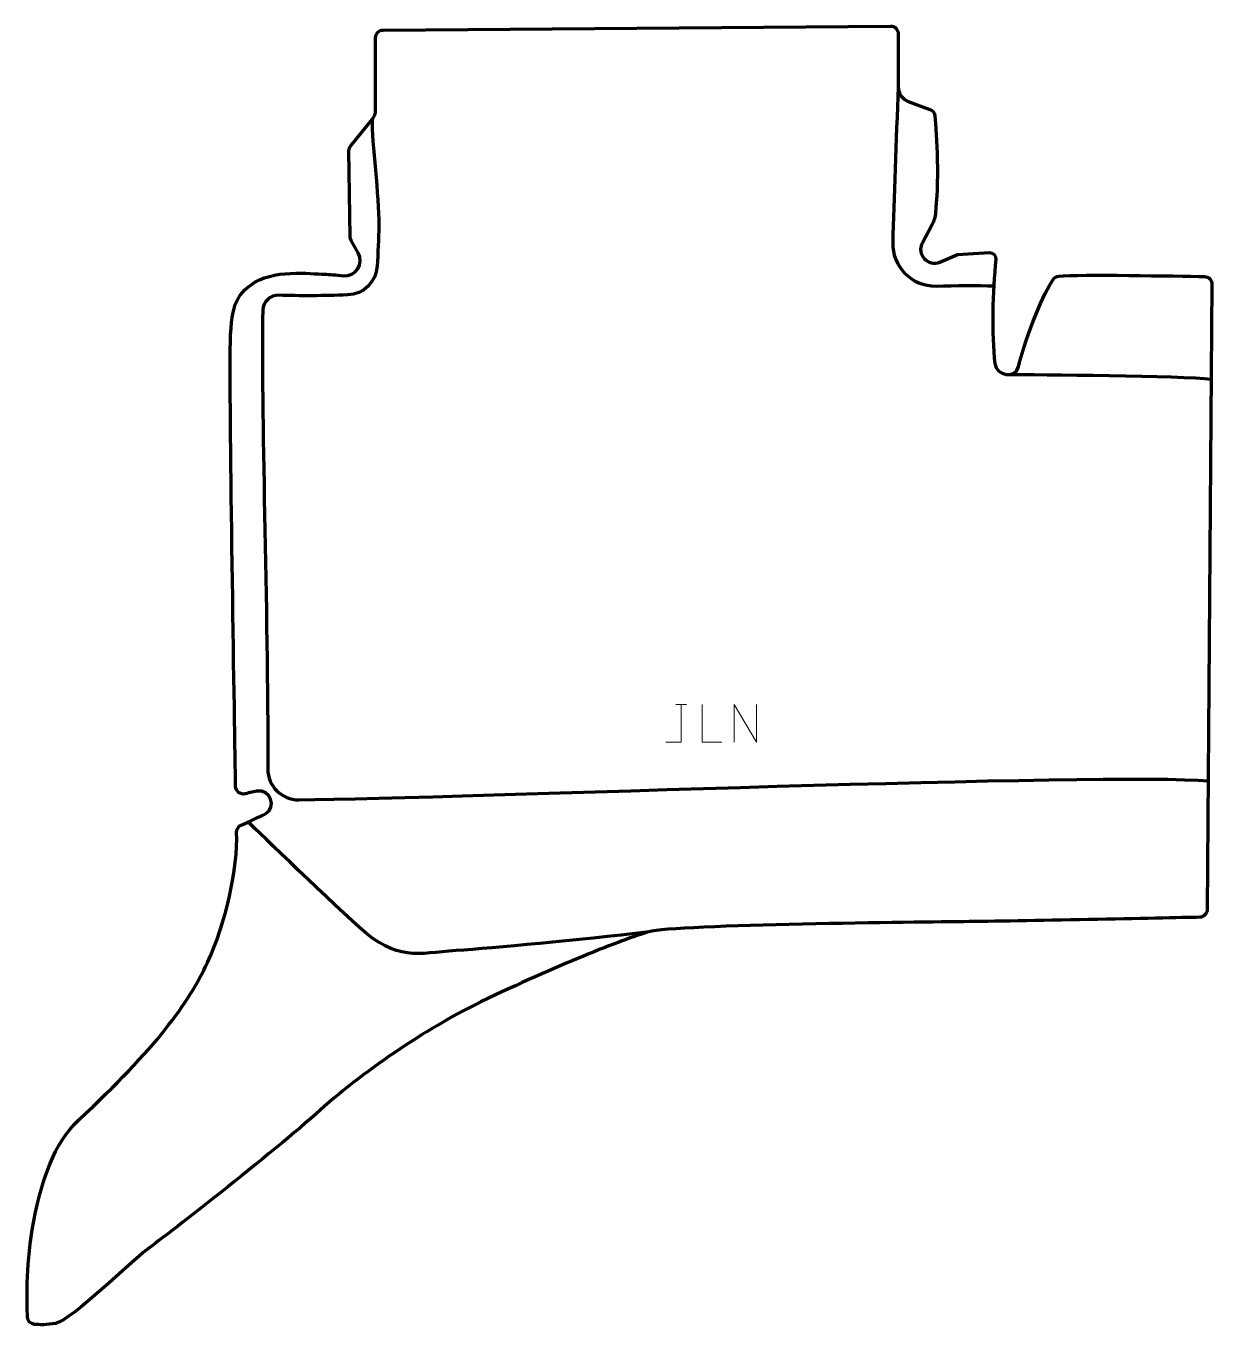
# Model space of a CAD drawing. Header units: millimetres. Extents: x -391 to 391, y -429 to 428.
import ezdxf

# ---------------------------------------------------------------- set-up
doc = ezdxf.new("R2010")
doc.units = ezdxf.units.MM
doc.header["$MEASUREMENT"] = 0
for name, color, linetype in [('layer 1', 7, 'Continuous'), ('layer 2', 7, 'Continuous'), ('layer 3', 7, 'Continuous')]:
    doc.layers.add(name, color=color, linetype=linetype)

msp = doc.modelspace()

# ---------------------------------------------------------------- linework, layer by layer
at = {"layer": 'layer 1', "color": 250, "lineweight": 9}
for points, knots in [([(30.6415, -44.1728), (30.6415, -44.1728), (40.6635, -44.1728), (40.6635, -44.1728), (40.6635, -44.1728), (40.6635, -44.1728), (40.6635, -19.2192), (40.6635, -19.2192)], [0, 0, 0, 0, 0.33333333, 0.33333333, 0.33333333, 0.33333333, 1, 1, 1, 1]), ([(67.5262, -44.1729), (67.5262, -44.1729), (54.5771, -44.1729), (54.5771, -44.1729), (54.5771, -44.1729), (54.5771, -44.1729), (54.5771, -19.2193), (54.5771, -19.2193)], [0, 0, 0, 0, 0.33333333, 0.33333333, 0.33333333, 0.33333333, 1, 1, 1, 1]), ([(75.647, -44.1691), (75.647, -44.1691), (75.647, -19.2156), (75.647, -19.2156), (75.647, -19.2156), (75.647, -19.2156), (90.3018, -44.1691), (90.3018, -44.1691), (90.3018, -44.1691), (90.3018, -44.1691), (90.3018, -19.2156), (90.3018, -19.2156)], [0, 0, 0, 0, 0.25, 0.25, 0.25, 0.25, 0.5, 0.5, 0.5, 0.5, 1, 1, 1, 1])]:
    msp.add_open_spline(points, degree=3, knots=knots, dxfattribs=at)
msp.add_open_spline([(37.0794, -19.2192), (37.0794, -19.2192), (44.2476, -19.2192), (44.2476, -19.2192)], degree=3, dxfattribs=at)
at = {"layer": 'layer 2', "color": 230, "lineweight": 200}
msp.add_open_spline([(387.5283, -154.5192), (387.5283, -154.5192), (390.6851, 257.9446), (390.6851, 257.9446), (390.6851, 257.9446), (390.7065, 260.7301), (388.494, 263.0148), (385.7172, 263.0703), (385.7172, 263.0703), (367.2455, 263.438), (303.2796, 264.6008), (289.5992, 263.3429), (289.5992, 263.3429), (288.1042, 263.2057), (286.7476, 262.4097), (285.9003, 261.1672), (285.9003, 261.1672), (280.2482, 252.8772), (268.6847, 226.0481), (263.1429, 203.7228), (263.1429, 203.7228), (261.1001, 195.4936), (248.4584, 197.3563), (247.5293, 205.7856), (247.5293, 205.7856), (245.3783, 225.2983), (245.7347, 253.3234), (248.2179, 274.3194), (248.2179, 274.3194), (248.5168, 276.8481), (246.4723, 279.0339), (243.9385, 278.8755), (243.9385, 278.8755), (243.9385, 278.8755), (222.8934, 277.5614), (222.8934, 277.5614), (222.8934, 277.5614), (222.8934, 277.5614), (211.337, 272.6079), (211.337, 272.6079), (211.337, 272.6079), (203.404, 269.2073), (195.6285, 277.7226), (199.7009, 285.3511), (199.7009, 285.3511), (199.7009, 285.3511), (206.0795, 297.2997), (206.0795, 297.2997), (206.0795, 297.2997), (207.3947, 299.7635), (208.1889, 302.4698), (208.4148, 305.2553), (208.4148, 305.2553), (208.9942, 312.4027), (209.9968, 327.2019), (209.556, 339.5876), (209.556, 339.5876), (209.1173, 351.9034), (208.3622, 363.473), (207.978, 368.9322), (207.978, 368.9322), (207.8376, 370.9295), (206.5422, 372.6553), (204.6684, 373.3461), (204.6684, 373.3461), (204.6684, 373.3461), (190.4344, 378.594), (190.4344, 378.594), (190.4344, 378.594), (186.4429, 380.0656), (183.7904, 383.8787), (183.7904, 388.1444), (183.7904, 388.1444), (183.7904, 388.1444), (183.7904, 423.2423), (183.7904, 423.2423), (183.7904, 423.2423), (183.7904, 426.0679), (181.4948, 428.352), (178.6779, 428.3298), (178.6779, 428.3298), (178.6779, 428.3298), (-155.8312, 425.6736), (-155.8312, 425.6736), (-155.8312, 425.6736), (-158.6167, 425.6518), (-160.8632, 423.3806), (-160.8632, 420.5866), (-160.8632, 420.5866), (-160.8632, 420.5866), (-160.8632, 373.0124), (-160.8632, 373.0124), (-160.8632, 373.0124), (-160.8632, 370.6659), (-161.6713, 368.3922), (-163.1512, 366.5754), (-163.1512, 366.5754), (-163.1512, 366.5754), (-177.2728, 349.2358), (-177.2728, 349.2358), (-177.2728, 349.2358), (-178.0294, 348.3067), (-178.4344, 347.1389), (-178.4161, 345.9394), (-178.4161, 345.9394), (-178.4161, 345.9394), (-177.555, 289.2757), (-177.555, 289.2757), (-177.555, 289.2757), (-177.5417, 288.417), (-177.3125, 287.5759), (-176.8879, 286.8301), (-176.8879, 286.8301), (-176.8879, 286.8301), (-172.3271, 278.8193), (-172.3271, 278.8193), (-172.3271, 278.8193), (-168.2351, 271.6322), (-173.9546, 262.8215), (-182.1647, 263.6515), (-182.1647, 263.6515), (-186.9478, 264.1349), (-191.5329, 264.5209), (-194.5099, 264.5886), (-194.5099, 264.5886), (-203.4014, 264.7913), (-229.1292, 268.3408), (-243.212, 257.4941), (-243.212, 257.4941), (-254.5288, 248.778), (-256.641, 241.058), (-256.7517, 209.2317), (-256.7517, 209.2317), (-256.9336, 156.8393), (-253.7536, -35.6571), (-253.1212, -73.2919), (-253.1212, -73.2919), (-253.0664, -76.5558), (-250.0067, -78.9218), (-246.8457, -78.1462), (-246.8457, -78.1462), (-243.8304, -77.4064), (-240.4853, -76.6177), (-238.7565, -76.3162), (-238.7565, -76.3162), (-230.392, -74.8578), (-225.9216, -86.9766), (-233.3179, -91.1579), (-233.3179, -91.1579), (-236.5891, -93.0073), (-244.839, -96.71), (-249.4549, -98.7478), (-249.4549, -98.7478), (-251.3717, -99.5939), (-252.5684, -101.5325), (-252.4746, -103.6308), (-252.4746, -103.6308), (-251.4394, -126.7449), (-259.7906, -164.0143), (-271.7058, -189.4593), (-271.7058, -189.4593), (-284.2349, -216.2161), (-305.6987, -246.1306), (-356.5807, -293.2418), (-356.5807, -293.2418), (-372.3433, -307.8364), (-382.0434, -333.7821), (-387.2973, -365.8084), (-387.2973, -365.8084), (-391.3798, -390.6914), (-390.8265, -414.1059), (-390.3764, -423.3137), (-390.3764, -423.3137), (-390.2532, -425.8348), (-388.3011, -427.8729), (-385.7963, -428.1171), (-385.7963, -428.1171), (-382.535, -428.4346), (-377.6556, -428.5318), (-371.9391, -427.4293), (-371.9391, -427.4293), (-361.4308, -425.4023), (-321.0141, -385.6731), (-312.1225, -379.1866), (-312.1225, -379.1866), (-303.2309, -372.7002), (-227.6517, -314.3228), (-197.3391, -286.7558), (-197.3391, -286.7558), (-167.0267, -259.188), (-122.2508, -230.2234), (-91.4474, -215.4033), (-91.4474, -215.4033), (-41.7349, -191.4863), (2.3194, -174.0544), (19.2943, -169.1897), (19.2943, -169.1897), (36.269, -164.3246), (203.592, -162.7456), (227.0358, -162.5045), (227.0358, -162.5045), (262.0393, -162.1443), (359.5334, -160.0637), (382.5676, -159.5665), (382.5676, -159.5665), (385.3108, -159.5076), (387.5068, -157.2714), (387.5283, -154.5192)], degree=3, knots=[0, 0, 0, 0, 0.01886792, 0.01886792, 0.01886792, 0.01886792, 0.03773585, 0.03773585, 0.03773585, 0.03773585, 0.05660377, 0.05660377, 0.05660377, 0.05660377, 0.0754717, 0.0754717, 0.0754717, 0.0754717, 0.09433962, 0.09433962, 0.09433962, 0.09433962, 0.11320755, 0.11320755, 0.11320755, 0.11320755, 0.13207547, 0.13207547, 0.13207547, 0.13207547, 0.1509434, 0.1509434, 0.1509434, 0.1509434, 0.16981132, 0.16981132, 0.16981132, 0.16981132, 0.18867925, 0.18867925, 0.18867925, 0.18867925, 0.20754717, 0.20754717, 0.20754717, 0.20754717, 0.22641509, 0.22641509, 0.22641509, 0.22641509, 0.24528302, 0.24528302, 0.24528302, 0.24528302, 0.26415094, 0.26415094, 0.26415094, 0.26415094, 0.28301887, 0.28301887, 0.28301887, 0.28301887, 0.30188679, 0.30188679, 0.30188679, 0.30188679, 0.32075472, 0.32075472, 0.32075472, 0.32075472, 0.33962264, 0.33962264, 0.33962264, 0.33962264, 0.35849057, 0.35849057, 0.35849057, 0.35849057, 0.37735849, 0.37735849, 0.37735849, 0.37735849, 0.39622642, 0.39622642, 0.39622642, 0.39622642, 0.41509434, 0.41509434, 0.41509434, 0.41509434, 0.43396226, 0.43396226, 0.43396226, 0.43396226, 0.45283019, 0.45283019, 0.45283019, 0.45283019, 0.47169811, 0.47169811, 0.47169811, 0.47169811, 0.49056604, 0.49056604, 0.49056604, 0.49056604, 0.50943396, 0.50943396, 0.50943396, 0.50943396, 0.52830189, 0.52830189, 0.52830189, 0.52830189, 0.54716981, 0.54716981, 0.54716981, 0.54716981, 0.56603774, 0.56603774, 0.56603774, 0.56603774, 0.58490566, 0.58490566, 0.58490566, 0.58490566, 0.60377358, 0.60377358, 0.60377358, 0.60377358, 0.62264151, 0.62264151, 0.62264151, 0.62264151, 0.64150943, 0.64150943, 0.64150943, 0.64150943, 0.66037736, 0.66037736, 0.66037736, 0.66037736, 0.67924528, 0.67924528, 0.67924528, 0.67924528, 0.69811321, 0.69811321, 0.69811321, 0.69811321, 0.71698113, 0.71698113, 0.71698113, 0.71698113, 0.73584906, 0.73584906, 0.73584906, 0.73584906, 0.75471698, 0.75471698, 0.75471698, 0.75471698, 0.77358491, 0.77358491, 0.77358491, 0.77358491, 0.79245283, 0.79245283, 0.79245283, 0.79245283, 0.81132075, 0.81132075, 0.81132075, 0.81132075, 0.83018868, 0.83018868, 0.83018868, 0.83018868, 0.8490566, 0.8490566, 0.8490566, 0.8490566, 0.86792453, 0.86792453, 0.86792453, 0.86792453, 0.88679245, 0.88679245, 0.88679245, 0.88679245, 0.90566038, 0.90566038, 0.90566038, 0.90566038, 0.9245283, 0.9245283, 0.9245283, 0.9245283, 0.94339623, 0.94339623, 0.94339623, 0.94339623, 0.96226415, 0.96226415, 0.96226415, 0.96226415, 1, 1, 1, 1], dxfattribs=at)
at = {"layer": 'layer 3', "color": 142, "lineweight": 200}
for points, knots in [([(183.7903, 388.1443), (182.3326, 353.6576), (180.9845, 312.8384), (180.1408, 285.7594), (180.1408, 285.7594), (179.6392, 269.6628), (192.7162, 256.4561), (208.767, 256.8301), (208.767, 256.8301), (221.7452, 257.1332), (236.3588, 257.2947), (246.7256, 256.8861)], [0, 0, 0, 0, 0.25, 0.25, 0.25, 0.25, 0.5, 0.5, 0.5, 0.5, 1, 1, 1, 1]), ([(-163.1511, 366.5752), (-163.5912, 351.7497), (-158.4379, 315.8719), (-158.7411, 296.7166), (-158.7411, 296.7166), (-158.8758, 288.2182), (-159.3263, 278.4033), (-159.786, 270.1127), (-159.786, 270.1127), (-160.3682, 259.6098), (-168.8416, 251.284), (-179.3226, 250.9109), (-179.3226, 250.9109), (-195.3756, 250.3394), (-210.6537, 250.1901), (-224.6184, 250.757), (-224.6184, 250.757), (-230.2827, 250.9865), (-235.0475, 246.5425), (-235.1923, 240.8581), (-235.1923, 240.8581), (-236.7609, 179.3019), (-231.6444, 43.6795), (-231.9385, -61.6971), (-231.9385, -61.6971), (-231.9703, -73.0457), (-222.7436, -82.2237), (-211.4304, -82.0999), (-211.4304, -82.0999), (-108.4088, -80.9712), (326.7959, -63.6285), (388.1776, -69.6738)], [0, 0, 0, 0, 0.11111111, 0.11111111, 0.11111111, 0.11111111, 0.22222222, 0.22222222, 0.22222222, 0.22222222, 0.33333333, 0.33333333, 0.33333333, 0.33333333, 0.44444444, 0.44444444, 0.44444444, 0.44444444, 0.55555556, 0.55555556, 0.55555556, 0.55555556, 0.66666667, 0.66666667, 0.66666667, 0.66666667, 0.77777778, 0.77777778, 0.77777778, 0.77777778, 1, 1, 1, 1]), ([(19.2944, -169.1896), (-29.0037, -174.8654), (-82.3536, -179.73), (-107.8162, -181.5542), (-107.8162, -181.5542), (-133.2785, -183.3785), (-146.6163, -188.8512), (-171.4724, -166.3516), (-171.4724, -166.3516), (-196.3288, -143.8519), (-244.8186, -96.6795), (-244.8186, -96.6795)], [0, 0, 0, 0, 0.25, 0.25, 0.25, 0.25, 0.5, 0.5, 0.5, 0.5, 1, 1, 1, 1])]:
    msp.add_open_spline(points, degree=3, knots=knots, dxfattribs=at)
msp.add_open_spline([(255.3989, 198.4548), (275.0308, 198.5082), (371.0986, 197.5965), (390.207, 195.4678)], degree=3, dxfattribs=at)

doc.saveas('drawing.dxf')
